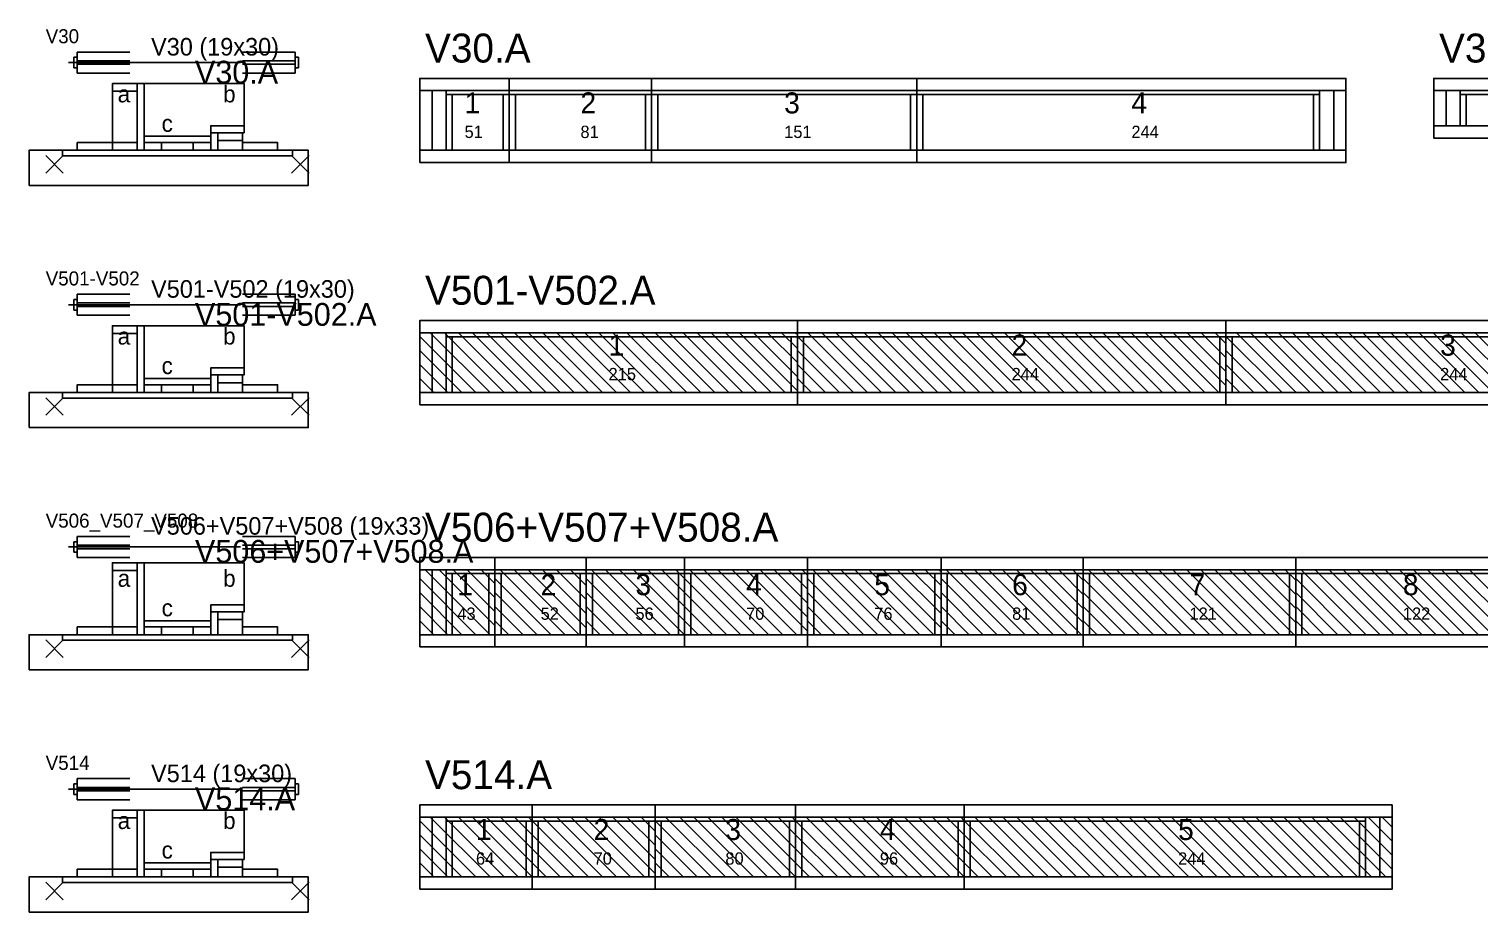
# Model space of a CAD drawing. Header units: metres. Extents: x -10 to 74425, y -2037 to 26.
# Drawn here: x 2002 to 2828, y -490 to 13 of the extents above; entities that cross this region are included whole.
import ezdxf

# ---------------------------------------------------------------- set-up
doc = ezdxf.new("R2010")
doc.units = ezdxf.units.M
doc.layers.add('LABELS', color=3, linetype='Continuous')
doc.layers.add('VIGAS', color=7, linetype='Continuous')

msp = doc.modelspace()

# ---------------------------------------------------------------- linework, layer by layer
at = {"layer": 'VIGAS'}
for p, q in [((2029.6, 0), (2059.6, 0)), ((2029.6, 0), (2029.6, -12)), ((2123.6, 0), (2153.6, 0)), ((2153.6, 0), (2153.6, -12)), ((2024.6, -6), (2122.6, -6)), ((2027.6, -3), (2027.6, -9)), ((2029.6, -3), (2027.6, -3)), ((2029.6, -5), (2059.6, -5)), ((2029.6, -7), (2059.6, -7)), ((2123.6, -5), (2153.6, -5)), ((2123.6, -7), (2153.6, -7)), ((2153.6, -3), (2155.6, -3)), ((2155.6, -3), (2155.6, -9)), ((2029.6, -9), (2027.6, -9)), ((2029.6, -12), (2059.6, -12)), ((2123.6, -12), (2153.6, -12)), ((2153.6, -9), (2155.6, -9)), ((2224.6, -22), (2275.6, -22)), ((2224.6, -56), (2224.6, -22)), ((2231.6, -56), (2231.6, -22)), ((2239.6, -56), (2239.6, -22)), ((2239.6, -24.2), (2275.6, -24.2)), ((2243.1, -56), (2243.1, -24.2)), ((2272.1, -56), (2272.1, -24.2)), ((2275.6, -56), (2275.6, -22)), ((2275.6, -56), (2275.6, -22)), ((2275.6, -22), (2356.6, -22)), ((2275.6, -56), (2275.6, -22)), ((2275.6, -56), (2275.6, -22)), ((2275.6, -56), (2275.6, -22)), ((2275.6, -24.2), (2356.6, -24.2)), ((2279.1, -56), (2279.1, -24.2)), ((2353.1, -56), (2353.1, -24.2)), ((2356.6, -56), (2356.6, -22)), ((2356.6, -56), (2356.6, -22)), ((2356.6, -22), (2507.6, -22)), ((2356.6, -56), (2356.6, -22)), ((2356.6, -56), (2356.6, -22)), ((2356.6, -56), (2356.6, -22)), ((2356.6, -24.2), (2507.6, -24.2)), ((2360.1, -56), (2360.1, -24.2)), ((2504.1, -56), (2504.1, -24.2)), ((2507.6, -56), (2507.6, -22)), ((2507.6, -56), (2507.6, -22)), ((2507.6, -22), (2752, -22)), ((2507.6, -56), (2507.6, -22)), ((2507.6, -56), (2507.6, -22)), ((2507.6, -56), (2507.6, -22)), ((2507.6, -24.2), (2737, -24.2)), ((2511.1, -56), (2511.1, -24.2)), ((2733.5, -56), (2733.5, -24.2)), ((2737, -56), (2737, -22)), ((2745, -56), (2745, -22)), ((2752, -56), (2752, -22)), ((2802, -22), (2853, -22)), ((2802, -42), (2802, -22)), ((2809, -42), (2809, -22)), ((2817, -42), (2817, -22)), ((2817, -24.2), (2853, -24.2)), ((2820.5, -42), (2820.5, -24.2)), ((2802, -42), (2853, -42)), ((2817, -42), (2820.5, -42)), ((2224.6, -56), (2275.6, -56)), ((2239.6, -56), (2243.1, -56)), ((2272.1, -56), (2275.6, -56)), ((2275.6, -56), (2356.6, -56)), ((2275.6, -56), (2279.1, -56)), ((2353.1, -56), (2356.6, -56)), ((2356.6, -56), (2507.6, -56)), ((2356.6, -56), (2360.1, -56)), ((2504.1, -56), (2507.6, -56)), ((2507.6, -56), (2752, -56)), ((2507.6, -56), (2511.1, -56)), ((2733.5, -56), (2737, -56)), ((2011.6, -69), (2021.6, -59)), ((2011.6, -59), (2021.6, -69)), ((2151.6, -69), (2161.6, -59)), ((2151.6, -59), (2161.6, -69)), ((2029.6, -138), (2059.6, -138)), ((2029.6, -138), (2029.6, -150)), ((2123.6, -138), (2153.6, -138)), ((2153.6, -138), (2153.6, -150)), ((2024.6, -144), (2122.6, -144)), ((2027.6, -141), (2027.6, -147)), ((2029.6, -141), (2027.6, -141)), ((2029.6, -147), (2027.6, -147)), ((2029.6, -143), (2059.6, -143)), ((2029.6, -145), (2059.6, -145)), ((2123.6, -143), (2153.6, -143)), ((2123.6, -145), (2153.6, -145)), ((2153.6, -141), (2155.6, -141)), ((2153.6, -147), (2155.6, -147)), ((2155.6, -141), (2155.6, -147)), ((2029.6, -150), (2059.6, -150)), ((2123.6, -150), (2153.6, -150)), ((2224.6, -160), (2439.6, -160)), ((2224.6, -194), (2224.6, -160)), ((2256.6, -194), (2224.6, -162)), ((2264.6, -194), (2230.6, -160)), ((2231.6, -194), (2231.6, -160)), ((2272.6, -194), (2238.6, -160)), ((2239.6, -194), (2239.6, -160)), ((2239.6, -162.2), (2439.6, -162.2)), ((2243.1, -194), (2243.1, -162.2)), ((2280.6, -194), (2246.6, -160)), ((2288.6, -194), (2254.6, -160)), ((2296.6, -194), (2262.6, -160)), ((2304.6, -194), (2270.6, -160)), ((2312.6, -194), (2278.6, -160)), ((2320.6, -194), (2286.6, -160)), ((2328.6, -194), (2294.6, -160)), ((2336.6, -194), (2302.6, -160)), ((2344.6, -194), (2310.6, -160)), ((2352.6, -194), (2318.6, -160)), ((2360.6, -194), (2326.6, -160)), ((2368.6, -194), (2334.6, -160)), ((2376.6, -194), (2342.6, -160)), ((2384.6, -194), (2350.6, -160)), ((2392.6, -194), (2358.6, -160)), ((2400.6, -194), (2366.6, -160)), ((2408.6, -194), (2374.6, -160)), ((2416.6, -194), (2382.6, -160)), ((2424.6, -194), (2390.6, -160)), ((2432.6, -194), (2398.6, -160)), ((2439.6, -193), (2406.6, -160)), ((2439.6, -185), (2414.6, -160)), ((2439.6, -177), (2422.6, -160)), ((2439.6, -169), (2430.6, -160)), ((2436.1, -194), (2436.1, -162.2)), ((2439.6, -161), (2438.6, -160)), ((2439.6, -194), (2439.6, -160)), ((2439.6, -194), (2439.6, -160)), ((2439.6, -160), (2683.6, -160)), ((2439.6, -194), (2439.6, -160)), ((2439.6, -194), (2439.6, -160)), ((2439.6, -194), (2439.6, -160)), ((2471.6, -194), (2439.6, -162)), ((2439.6, -162.2), (2683.6, -162.2)), ((2443.1, -194), (2443.1, -162.2)), ((2479.6, -194), (2445.6, -160)), ((2487.6, -194), (2453.6, -160)), ((2495.6, -194), (2461.6, -160)), ((2503.6, -194), (2469.6, -160)), ((2511.6, -194), (2477.6, -160)), ((2519.6, -194), (2485.6, -160)), ((2527.6, -194), (2493.6, -160)), ((2535.6, -194), (2501.6, -160)), ((2543.6, -194), (2509.6, -160)), ((2551.6, -194), (2517.6, -160)), ((2559.6, -194), (2525.6, -160)), ((2567.6, -194), (2533.6, -160)), ((2575.6, -194), (2541.6, -160)), ((2583.6, -194), (2549.6, -160)), ((2591.6, -194), (2557.6, -160)), ((2599.6, -194), (2565.6, -160)), ((2607.6, -194), (2573.6, -160)), ((2615.6, -194), (2581.6, -160)), ((2623.6, -194), (2589.6, -160)), ((2631.6, -194), (2597.6, -160)), ((2639.6, -194), (2605.6, -160)), ((2647.6, -194), (2613.6, -160)), ((2655.6, -194), (2621.6, -160)), ((2663.6, -194), (2629.6, -160)), ((2671.6, -194), (2637.6, -160)), ((2679.6, -194), (2645.6, -160)), ((2683.6, -190), (2653.6, -160)), ((2683.6, -182), (2661.6, -160)), ((2683.6, -174), (2669.6, -160)), ((2683.6, -166), (2677.6, -160)), ((2680.1, -194), (2680.1, -162.2)), ((2683.6, -194), (2683.6, -160)), ((2683.6, -194), (2683.6, -160)), ((2683.6, -160), (2927.6, -160)), ((2683.6, -194), (2683.6, -160)), ((2683.6, -194), (2683.6, -160)), ((2683.6, -194), (2683.6, -160)), ((2715.6, -194), (2683.6, -162)), ((2683.6, -162.2), (2927.6, -162.2)), ((2687.1, -194), (2687.1, -162.2)), ((2723.6, -194), (2689.6, -160)), ((2731.6, -194), (2697.6, -160)), ((2739.6, -194), (2705.6, -160)), ((2747.6, -194), (2713.6, -160)), ((2755.6, -194), (2721.6, -160)), ((2763.6, -194), (2729.6, -160)), ((2771.6, -194), (2737.6, -160)), ((2779.6, -194), (2745.6, -160)), ((2787.6, -194), (2753.6, -160)), ((2795.6, -194), (2761.6, -160)), ((2803.6, -194), (2769.6, -160)), ((2811.6, -194), (2777.6, -160)), ((2819.6, -194), (2785.6, -160)), ((2827.6, -194), (2793.6, -160)), ((2835.6, -194), (2801.6, -160)), ((2843.6, -194), (2809.6, -160)), ((2851.6, -194), (2817.6, -160)), ((2859.6, -194), (2825.6, -160)), ((2248.6, -194), (2224.6, -170)), ((2463.6, -194), (2439.6, -170)), ((2707.6, -194), (2683.6, -170)), ((2240.6, -194), (2224.6, -178)), ((2455.6, -194), (2439.6, -178)), ((2699.6, -194), (2683.6, -178)), ((2232.6, -194), (2224.6, -186)), ((2447.6, -194), (2439.6, -186)), ((2691.6, -194), (2683.6, -186)), ((2011.6, -207), (2021.6, -197)), ((2011.6, -197), (2021.6, -207)), ((2151.6, -207), (2161.6, -197)), ((2151.6, -197), (2161.6, -207)), ((2224.6, -194), (2439.6, -194)), ((2224.6, -194), (2224.6, -194)), ((2239.6, -194), (2243.1, -194)), ((2436.1, -194), (2439.6, -194)), ((2439.6, -194), (2683.6, -194)), ((2439.6, -194), (2443.1, -194)), ((2439.6, -194), (2439.6, -194)), ((2680.1, -194), (2683.6, -194)), ((2683.6, -194), (2927.6, -194)), ((2683.6, -194), (2687.1, -194)), ((2683.6, -194), (2683.6, -194)), ((2027.6, -279), (2027.6, -285)), ((2029.6, -279), (2027.6, -279)), ((2029.6, -276), (2059.6, -276)), ((2029.6, -276), (2029.6, -288)), ((2123.6, -276), (2153.6, -276)), ((2153.6, -276), (2153.6, -288)), ((2153.6, -279), (2155.6, -279)), ((2155.6, -279), (2155.6, -285)), ((2024.6, -282), (2122.6, -282)), ((2029.6, -285), (2027.6, -285)), ((2029.6, -281), (2059.6, -281)), ((2029.6, -283), (2059.6, -283)), ((2029.6, -288), (2059.6, -288)), ((2123.6, -281), (2153.6, -281)), ((2123.6, -283), (2153.6, -283)), ((2123.6, -288), (2153.6, -288)), ((2153.6, -285), (2155.6, -285)), ((2224.6, -295), (2267.4, -295)), ((2224.6, -332), (2224.6, -295)), ((2264.6, -332), (2227.6, -295)), ((2231.6, -332), (2231.6, -295)), ((2267.4, -326.8), (2235.6, -295)), ((2239.6, -332), (2239.6, -295)), ((2239.6, -297.2), (2267.4, -297.2)), ((2243.1, -332), (2243.1, -297.2)), ((2267.4, -318.8), (2243.6, -295)), ((2267.4, -310.8), (2251.6, -295)), ((2267.4, -302.8), (2259.6, -295)), ((2263.9, -332), (2263.9, -297.2)), ((2267.4, -332), (2267.4, -295)), ((2267.4, -332), (2267.4, -295)), ((2267.4, -295), (2319.4, -295)), ((2267.4, -332), (2267.4, -295)), ((2267.4, -332), (2267.4, -295)), ((2267.4, -332), (2267.4, -295)), ((2267.4, -297.2), (2319.4, -297.2)), ((2307.4, -332), (2270.4, -295)), ((2270.9, -332), (2270.9, -297.2)), ((2315.4, -332), (2278.4, -295)), ((2319.4, -328), (2286.4, -295)), ((2319.4, -320), (2294.4, -295)), ((2319.4, -312), (2302.4, -295)), ((2319.4, -304), (2310.4, -295)), ((2315.9, -332), (2315.9, -297.2)), ((2319.4, -296), (2318.4, -295)), ((2319.4, -332), (2319.4, -295)), ((2319.4, -332), (2319.4, -295)), ((2319.4, -295), (2375.4, -295)), ((2319.4, -332), (2319.4, -295)), ((2319.4, -332), (2319.4, -295)), ((2319.4, -332), (2319.4, -295)), ((2319.4, -297.2), (2375.4, -297.2)), ((2359.4, -332), (2322.4, -295)), ((2322.9, -332), (2322.9, -297.2)), ((2367.4, -332), (2330.4, -295)), ((2375.4, -332), (2338.4, -295)), ((2375.4, -324), (2346.4, -295)), ((2375.4, -316), (2354.4, -295)), ((2375.4, -308), (2362.4, -295)), ((2375.4, -300), (2370.4, -295)), ((2371.9, -332), (2371.9, -297.2)), ((2375.4, -332), (2375.4, -295)), ((2375.4, -332), (2375.4, -295)), ((2375.4, -295), (2445.4, -295)), ((2375.4, -332), (2375.4, -295)), ((2375.4, -332), (2375.4, -295)), ((2375.4, -332), (2375.4, -295)), ((2375.4, -297.2), (2445.4, -297.2)), ((2415.4, -332), (2378.4, -295)), ((2378.9, -332), (2378.9, -297.2)), ((2423.4, -332), (2386.4, -295)), ((2431.4, -332), (2394.4, -295)), ((2439.4, -332), (2402.4, -295)), ((2445.4, -330), (2410.4, -295)), ((2445.4, -322), (2418.4, -295)), ((2445.4, -314), (2426.4, -295)), ((2445.4, -306), (2434.4, -295)), ((2441.9, -332), (2441.9, -297.2)), ((2445.4, -298), (2442.4, -295)), ((2445.4, -332), (2445.4, -295)), ((2445.4, -332), (2445.4, -295)), ((2445.4, -295), (2521.4, -295)), ((2445.4, -332), (2445.4, -295)), ((2445.4, -332), (2445.4, -295)), ((2445.4, -332), (2445.4, -295)), ((2445.4, -297.2), (2521.4, -297.2)), ((2485.4, -332), (2448.4, -295)), ((2448.9, -332), (2448.9, -297.2)), ((2493.4, -332), (2456.4, -295)), ((2501.4, -332), (2464.4, -295)), ((2509.4, -332), (2472.4, -295)), ((2517.4, -332), (2480.4, -295)), ((2521.4, -328), (2488.4, -295)), ((2521.4, -320), (2496.4, -295)), ((2521.4, -312), (2504.4, -295)), ((2521.4, -304), (2512.4, -295)), ((2517.9, -332), (2517.9, -297.2)), ((2521.4, -296), (2520.4, -295)), ((2521.4, -332), (2521.4, -295)), ((2521.4, -332), (2521.4, -295)), ((2521.4, -295), (2602.4, -295)), ((2521.4, -332), (2521.4, -295)), ((2521.4, -332), (2521.4, -295)), ((2521.4, -332), (2521.4, -295)), ((2521.4, -297.2), (2602.4, -297.2)), ((2561.4, -332), (2524.4, -295)), ((2524.9, -332), (2524.9, -297.2)), ((2569.4, -332), (2532.4, -295)), ((2577.4, -332), (2540.4, -295)), ((2585.4, -332), (2548.4, -295)), ((2593.4, -332), (2556.4, -295)), ((2601.4, -332), (2564.4, -295)), ((2602.4, -325), (2572.4, -295)), ((2602.4, -317), (2580.4, -295)), ((2602.4, -309), (2588.4, -295)), ((2602.4, -301), (2596.4, -295)), ((2598.9, -332), (2598.9, -297.2)), ((2602.4, -332), (2602.4, -295)), ((2602.4, -332), (2602.4, -295)), ((2602.4, -295), (2723.4, -295)), ((2602.4, -332), (2602.4, -295)), ((2602.4, -332), (2602.4, -295)), ((2602.4, -332), (2602.4, -295)), ((2602.4, -297.2), (2723.4, -297.2)), ((2642.4, -332), (2605.4, -295)), ((2605.9, -332), (2605.9, -297.2)), ((2650.4, -332), (2613.4, -295)), ((2658.4, -332), (2621.4, -295)), ((2666.4, -332), (2629.4, -295)), ((2674.4, -332), (2637.4, -295)), ((2682.4, -332), (2645.4, -295)), ((2690.4, -332), (2653.4, -295)), ((2698.4, -332), (2661.4, -295)), ((2706.4, -332), (2669.4, -295)), ((2714.4, -332), (2677.4, -295)), ((2722.4, -332), (2685.4, -295)), ((2723.4, -325), (2693.4, -295)), ((2723.4, -317), (2701.4, -295)), ((2723.4, -309), (2709.4, -295)), ((2723.4, -301), (2717.4, -295)), ((2719.9, -332), (2719.9, -297.2)), ((2723.4, -332), (2723.4, -295)), ((2723.4, -332), (2723.4, -295)), ((2723.4, -295), (2845.4, -295)), ((2723.4, -332), (2723.4, -295)), ((2723.4, -332), (2723.4, -295)), ((2723.4, -332), (2723.4, -295)), ((2723.4, -297.2), (2845.4, -297.2)), ((2763.4, -332), (2726.4, -295)), ((2726.9, -332), (2726.9, -297.2)), ((2771.4, -332), (2734.4, -295)), ((2779.4, -332), (2742.4, -295)), ((2787.4, -332), (2750.4, -295)), ((2795.4, -332), (2758.4, -295)), ((2803.4, -332), (2766.4, -295)), ((2811.4, -332), (2774.4, -295)), ((2819.4, -332), (2782.4, -295)), ((2827.4, -332), (2790.4, -295)), ((2835.4, -332), (2798.4, -295)), ((2843.4, -332), (2806.4, -295)), ((2845.4, -326), (2814.4, -295)), ((2845.4, -318), (2822.4, -295)), ((2256.6, -332), (2224.6, -300)), ((2299.4, -332), (2267.4, -300)), ((2351.4, -332), (2319.4, -300)), ((2407.4, -332), (2375.4, -300)), ((2477.4, -332), (2445.4, -300)), ((2553.4, -332), (2521.4, -300)), ((2634.4, -332), (2602.4, -300)), ((2755.4, -332), (2723.4, -300)), ((2248.6, -332), (2224.6, -308)), ((2291.4, -332), (2267.4, -308)), ((2343.4, -332), (2319.4, -308)), ((2399.4, -332), (2375.4, -308)), ((2469.4, -332), (2445.4, -308)), ((2545.4, -332), (2521.4, -308)), ((2626.4, -332), (2602.4, -308)), ((2747.4, -332), (2723.4, -308)), ((2240.6, -332), (2224.6, -316)), ((2283.4, -332), (2267.4, -316)), ((2335.4, -332), (2319.4, -316)), ((2391.4, -332), (2375.4, -316)), ((2461.4, -332), (2445.4, -316)), ((2537.4, -332), (2521.4, -316)), ((2618.4, -332), (2602.4, -316)), ((2739.4, -332), (2723.4, -316)), ((2232.6, -332), (2224.6, -324)), ((2275.4, -332), (2267.4, -324)), ((2327.4, -332), (2319.4, -324)), ((2383.4, -332), (2375.4, -324)), ((2453.4, -332), (2445.4, -324)), ((2529.4, -332), (2521.4, -324)), ((2610.4, -332), (2602.4, -324)), ((2731.4, -332), (2723.4, -324)), ((2011.6, -345), (2021.6, -335)), ((2011.6, -335), (2021.6, -345)), ((2151.6, -345), (2161.6, -335)), ((2151.6, -335), (2161.6, -345)), ((2224.6, -332), (2267.4, -332)), ((2224.6, -332), (2224.6, -332)), ((2239.6, -332), (2243.1, -332)), ((2263.9, -332), (2267.4, -332)), ((2267.4, -332), (2319.4, -332)), ((2267.4, -332), (2270.9, -332)), ((2267.4, -332), (2267.4, -332)), ((2315.9, -332), (2319.4, -332)), ((2319.4, -332), (2375.4, -332)), ((2319.4, -332), (2322.9, -332)), ((2319.4, -332), (2319.4, -332)), ((2371.9, -332), (2375.4, -332)), ((2375.4, -332), (2445.4, -332)), ((2375.4, -332), (2378.9, -332)), ((2375.4, -332), (2375.4, -332)), ((2441.9, -332), (2445.4, -332)), ((2445.4, -332), (2521.4, -332)), ((2445.4, -332), (2448.9, -332)), ((2445.4, -332), (2445.4, -332)), ((2517.9, -332), (2521.4, -332)), ((2521.4, -332), (2602.4, -332)), ((2521.4, -332), (2524.9, -332)), ((2521.4, -332), (2521.4, -332)), ((2598.9, -332), (2602.4, -332)), ((2602.4, -332), (2723.4, -332)), ((2602.4, -332), (2605.9, -332)), ((2602.4, -332), (2602.4, -332)), ((2719.9, -332), (2723.4, -332)), ((2723.4, -332), (2845.4, -332)), ((2723.4, -332), (2726.9, -332)), ((2723.4, -332), (2723.4, -332)), ((2024.6, -420), (2122.6, -420)), ((2027.6, -417), (2027.6, -423)), ((2029.6, -417), (2027.6, -417)), ((2029.6, -414), (2059.6, -414)), ((2029.6, -414), (2029.6, -426)), ((2029.6, -419), (2059.6, -419)), ((2029.6, -421), (2059.6, -421)), ((2123.6, -414), (2153.6, -414)), ((2123.6, -419), (2153.6, -419)), ((2123.6, -421), (2153.6, -421)), ((2153.6, -414), (2153.6, -426)), ((2153.6, -417), (2155.6, -417)), ((2155.6, -417), (2155.6, -423)), ((2029.6, -423), (2027.6, -423)), ((2029.6, -426), (2059.6, -426)), ((2123.6, -426), (2153.6, -426)), ((2153.6, -423), (2155.6, -423)), ((2224.6, -436), (2288.6, -436)), ((2224.6, -470), (2224.6, -436)), ((2264.6, -470), (2230.6, -436)), ((2231.6, -470), (2231.6, -436)), ((2272.6, -470), (2238.6, -436)), ((2239.6, -470), (2239.6, -436)), ((2280.6, -470), (2246.6, -436)), ((2288.6, -470), (2254.6, -436)), ((2288.6, -462), (2262.6, -436)), ((2288.6, -454), (2270.6, -436)), ((2288.6, -446), (2278.6, -436)), ((2288.6, -438), (2286.6, -436)), ((2288.6, -470), (2288.6, -436)), ((2288.6, -470), (2288.6, -436)), ((2288.6, -436), (2358.6, -436)), ((2288.6, -470), (2288.6, -436)), ((2288.6, -470), (2288.6, -436)), ((2288.6, -470), (2288.6, -436)), ((2328.6, -470), (2294.6, -436)), ((2336.6, -470), (2302.6, -436)), ((2344.6, -470), (2310.6, -436)), ((2352.6, -470), (2318.6, -436)), ((2358.6, -468), (2326.6, -436)), ((2358.6, -460), (2334.6, -436)), ((2358.6, -452), (2342.6, -436)), ((2358.6, -444), (2350.6, -436)), ((2358.6, -470), (2358.6, -436)), ((2358.6, -470), (2358.6, -436)), ((2358.6, -436), (2438.6, -436)), ((2358.6, -470), (2358.6, -436)), ((2358.6, -470), (2358.6, -436)), ((2358.6, -470), (2358.6, -436)), ((2358.6, -436), (2358.6, -436)), ((2398.6, -470), (2364.6, -436)), ((2406.6, -470), (2372.6, -436)), ((2414.6, -470), (2380.6, -436)), ((2422.6, -470), (2388.6, -436)), ((2430.6, -470), (2396.6, -436)), ((2438.6, -470), (2404.6, -436)), ((2438.6, -462), (2412.6, -436)), ((2438.6, -454), (2420.6, -436)), ((2438.6, -446), (2428.6, -436)), ((2438.6, -438), (2436.6, -436)), ((2438.6, -470), (2438.6, -436)), ((2438.6, -470), (2438.6, -436)), ((2438.6, -436), (2534.6, -436)), ((2438.6, -470), (2438.6, -436)), ((2438.6, -470), (2438.6, -436)), ((2438.6, -470), (2438.6, -436)), ((2478.6, -470), (2444.6, -436)), ((2486.6, -470), (2452.6, -436)), ((2494.6, -470), (2460.6, -436)), ((2502.6, -470), (2468.6, -436)), ((2510.6, -470), (2476.6, -436)), ((2518.6, -470), (2484.6, -436)), ((2526.6, -470), (2492.6, -436)), ((2534.6, -470), (2500.6, -436)), ((2534.6, -462), (2508.6, -436)), ((2534.6, -454), (2516.6, -436)), ((2534.6, -446), (2524.6, -436)), ((2534.6, -438), (2532.6, -436)), ((2534.6, -470), (2534.6, -436)), ((2534.6, -470), (2534.6, -436)), ((2534.6, -436), (2778.2, -436)), ((2534.6, -470), (2534.6, -436)), ((2534.6, -470), (2534.6, -436)), ((2534.6, -470), (2534.6, -436)), ((2574.6, -470), (2540.6, -436)), ((2582.6, -470), (2548.6, -436)), ((2590.6, -470), (2556.6, -436)), ((2598.6, -470), (2564.6, -436)), ((2606.6, -470), (2572.6, -436)), ((2614.6, -470), (2580.6, -436)), ((2622.6, -470), (2588.6, -436)), ((2630.6, -470), (2596.6, -436)), ((2638.6, -470), (2604.6, -436)), ((2646.6, -470), (2612.6, -436)), ((2654.6, -470), (2620.6, -436)), ((2662.6, -470), (2628.6, -436)), ((2670.6, -470), (2636.6, -436)), ((2678.6, -470), (2644.6, -436)), ((2686.6, -470), (2652.6, -436)), ((2694.6, -470), (2660.6, -436)), ((2702.6, -470), (2668.6, -436)), ((2710.6, -470), (2676.6, -436)), ((2718.6, -470), (2684.6, -436)), ((2726.6, -470), (2692.6, -436)), ((2734.6, -470), (2700.6, -436)), ((2742.6, -470), (2708.6, -436)), ((2750.6, -470), (2716.6, -436)), ((2758.6, -470), (2724.6, -436)), ((2766.6, -470), (2732.6, -436)), ((2774.6, -470), (2740.6, -436)), ((2778.2, -465.6), (2748.6, -436)), ((2778.2, -457.6), (2756.6, -436)), ((2763.2, -470), (2763.2, -436)), ((2778.2, -449.6), (2764.6, -436)), ((2771.2, -470), (2771.2, -436)), ((2778.2, -441.6), (2772.6, -436)), ((2778.2, -470), (2778.2, -436)), ((2256.6, -470), (2224.6, -438)), ((2239.6, -438.2), (2288.6, -438.2)), ((2243.1, -470), (2243.1, -438.2)), ((2285.1, -470), (2285.1, -438.2)), ((2320.6, -470), (2288.6, -438)), ((2288.6, -438.2), (2358.6, -438.2)), ((2292.1, -470), (2292.1, -438.2)), ((2355.1, -470), (2355.1, -438.2)), ((2390.6, -470), (2358.6, -438)), ((2358.6, -438.2), (2438.6, -438.2)), ((2362.1, -470), (2362.1, -438.2)), ((2435.1, -470), (2435.1, -438.2)), ((2470.6, -470), (2438.6, -438)), ((2438.6, -438.2), (2534.6, -438.2)), ((2442.1, -470), (2442.1, -438.2)), ((2531.1, -470), (2531.1, -438.2)), ((2566.6, -470), (2534.6, -438)), ((2534.6, -438.2), (2763.2, -438.2)), ((2538.1, -470), (2538.1, -438.2)), ((2759.7, -470), (2759.7, -438.2)), ((2248.6, -470), (2224.6, -446)), ((2240.6, -470), (2224.6, -454)), ((2312.6, -470), (2288.6, -446)), ((2304.6, -470), (2288.6, -454)), ((2382.6, -470), (2358.6, -446)), ((2374.6, -470), (2358.6, -454)), ((2462.6, -470), (2438.6, -446)), ((2454.6, -470), (2438.6, -454)), ((2558.6, -470), (2534.6, -446)), ((2550.6, -470), (2534.6, -454)), ((2232.6, -470), (2224.6, -462)), ((2296.6, -470), (2288.6, -462)), ((2366.6, -470), (2358.6, -462)), ((2446.6, -470), (2438.6, -462)), ((2542.6, -470), (2534.6, -462)), ((2224.6, -470), (2288.6, -470)), ((2224.6, -470), (2224.6, -470)), ((2239.6, -470), (2243.1, -470)), ((2285.1, -470), (2288.6, -470)), ((2288.6, -470), (2358.6, -470)), ((2288.6, -470), (2292.1, -470)), ((2288.6, -470), (2288.6, -470)), ((2355.1, -470), (2358.6, -470)), ((2358.6, -470), (2438.6, -470)), ((2358.6, -470), (2362.1, -470)), ((2358.6, -470), (2358.6, -470)), ((2435.1, -470), (2438.6, -470)), ((2438.6, -470), (2534.6, -470)), ((2438.6, -470), (2442.1, -470)), ((2438.6, -470), (2438.6, -470)), ((2531.1, -470), (2534.6, -470)), ((2534.6, -470), (2778.2, -470)), ((2534.6, -470), (2538.1, -470)), ((2534.6, -470), (2534.6, -470)), ((2759.7, -470), (2763.2, -470)), ((2011.6, -483), (2021.6, -473)), ((2011.6, -473), (2021.6, -483)), ((2151.6, -483), (2161.6, -473)), ((2151.6, -473), (2161.6, -483))]:
    msp.add_line(p, q, dxfattribs=at)
for points in [[(2224.6, -22), (2275.6, -22), (2275.6, -15), (2224.6, -15)], [(2275.6, -22), (2356.6, -22), (2356.6, -15), (2275.6, -15)], [(2356.6, -22), (2507.6, -22), (2507.6, -15), (2356.6, -15)], [(2507.6, -22), (2752, -22), (2752, -15), (2507.6, -15)], [(2802, -22), (2853, -22), (2853, -15), (2802, -15)], [(2049.6, -56), (2063.6, -56), (2063.6, -18), (2049.6, -18)], [(2049.6, -22.4), (2063.6, -22.4), (2063.6, -18), (2049.6, -18)], [(2063.6, -56), (2067.6, -56), (2067.6, -18), (2063.6, -18)], [(2067.6, -48), (2067.6, -18), (2124.6, -18), (2124.6, -42), (2105.6, -42), (2105.6, -48)], [(2067.6, -51.6), (2105.6, -51.6), (2105.6, -48), (2067.6, -48)], [(2105.6, -46), (2124.6, -46), (2124.6, -42), (2105.6, -42)], [(2105.6, -56), (2109.6, -56), (2109.6, -46), (2105.6, -46)], [(2109.6, -56), (2123.6, -56), (2123.6, -46), (2109.6, -46)], [(2109.6, -50.4), (2123.6, -50.4), (2123.6, -46), (2109.6, -46)], [(2802, -49), (2853, -49), (2853, -42), (2802, -42)], [(2002.1, -76), (2161.1, -76), (2161.1, -56), (2002.1, -56)], [(2021.1, -59.2), (2152.1, -59.2), (2152.1, -56), (2021.1, -56)], [(2029.6, -56), (2049.6, -56), (2049.6, -51.6), (2029.6, -51.6)], [(2049.6, -56), (2063.6, -56), (2063.6, -51.6), (2049.6, -51.6)], [(2067.6, -56), (2077.6, -56), (2077.6, -51.6), (2067.6, -51.6)], [(2095.6, -56), (2105.6, -56), (2105.6, -51.6), (2095.6, -51.6)], [(2123.6, -56), (2143.6, -56), (2143.6, -51.6), (2123.6, -51.6)], [(2224.6, -63), (2275.6, -63), (2275.6, -56), (2224.6, -56)], [(2275.6, -63), (2356.6, -63), (2356.6, -56), (2275.6, -56)], [(2356.6, -63), (2507.6, -63), (2507.6, -56), (2356.6, -56)], [(2507.6, -63), (2752, -63), (2752, -56), (2507.6, -56)], [(2049.6, -194), (2063.6, -194), (2063.6, -156), (2049.6, -156)], [(2049.6, -160.4), (2063.6, -160.4), (2063.6, -156), (2049.6, -156)], [(2063.6, -194), (2067.6, -194), (2067.6, -156), (2063.6, -156)], [(2067.6, -186), (2067.6, -156), (2124.6, -156), (2124.6, -180), (2105.6, -180), (2105.6, -186)], [(2224.6, -160), (2439.6, -160), (2439.6, -153), (2224.6, -153)], [(2439.6, -160), (2683.6, -160), (2683.6, -153), (2439.6, -153)], [(2683.6, -160), (2927.6, -160), (2927.6, -153), (2683.6, -153)], [(2105.6, -184), (2124.6, -184), (2124.6, -180), (2105.6, -180)], [(2029.6, -194), (2049.6, -194), (2049.6, -189.6), (2029.6, -189.6)], [(2049.6, -194), (2063.6, -194), (2063.6, -189.6), (2049.6, -189.6)], [(2067.6, -189.6), (2105.6, -189.6), (2105.6, -186), (2067.6, -186)], [(2067.6, -194), (2077.6, -194), (2077.6, -189.6), (2067.6, -189.6)], [(2095.6, -194), (2105.6, -194), (2105.6, -189.6), (2095.6, -189.6)], [(2105.6, -194), (2109.6, -194), (2109.6, -184), (2105.6, -184)], [(2109.6, -194), (2123.6, -194), (2123.6, -184), (2109.6, -184)], [(2109.6, -188.4), (2123.6, -188.4), (2123.6, -184), (2109.6, -184)], [(2123.6, -194), (2143.6, -194), (2143.6, -189.6), (2123.6, -189.6)], [(2002.1, -214), (2161.1, -214), (2161.1, -194), (2002.1, -194)], [(2021.1, -197.2), (2152.1, -197.2), (2152.1, -194), (2021.1, -194)], [(2224.6, -201), (2439.6, -201), (2439.6, -194), (2224.6, -194)], [(2439.6, -201), (2683.6, -201), (2683.6, -194), (2439.6, -194)], [(2683.6, -201), (2927.6, -201), (2927.6, -194), (2683.6, -194)], [(2224.6, -295), (2267.4, -295), (2267.4, -288), (2224.6, -288)], [(2267.4, -295), (2319.4, -295), (2319.4, -288), (2267.4, -288)], [(2319.4, -295), (2375.4, -295), (2375.4, -288), (2319.4, -288)], [(2375.4, -295), (2445.4, -295), (2445.4, -288), (2375.4, -288)], [(2445.4, -295), (2521.4, -295), (2521.4, -288), (2445.4, -288)], [(2521.4, -295), (2602.4, -295), (2602.4, -288), (2521.4, -288)], [(2602.4, -295), (2723.4, -295), (2723.4, -288), (2602.4, -288)], [(2723.4, -295), (2845.4, -295), (2845.4, -288), (2723.4, -288)], [(2049.6, -332), (2063.6, -332), (2063.6, -291), (2049.6, -291)], [(2049.6, -295.4), (2063.6, -295.4), (2063.6, -291), (2049.6, -291)], [(2063.6, -332), (2067.6, -332), (2067.6, -291), (2063.6, -291)], [(2067.6, -324), (2067.6, -291), (2124.6, -291), (2124.6, -315), (2105.6, -315), (2105.6, -324)], [(2105.6, -319), (2124.6, -319), (2124.6, -315), (2105.6, -315)], [(2105.6, -332), (2109.6, -332), (2109.6, -319), (2105.6, -319)], [(2109.6, -332), (2123.6, -332), (2123.6, -319), (2109.6, -319)], [(2109.6, -323.4), (2123.6, -323.4), (2123.6, -319), (2109.6, -319)], [(2029.6, -332), (2049.6, -332), (2049.6, -327.6), (2029.6, -327.6)], [(2049.6, -332), (2063.6, -332), (2063.6, -327.6), (2049.6, -327.6)], [(2067.6, -327.6), (2105.6, -327.6), (2105.6, -324), (2067.6, -324)], [(2067.6, -332), (2077.6, -332), (2077.6, -327.6), (2067.6, -327.6)], [(2095.6, -332), (2105.6, -332), (2105.6, -327.6), (2095.6, -327.6)], [(2123.6, -332), (2143.6, -332), (2143.6, -327.6), (2123.6, -327.6)], [(2002.1, -352), (2161.1, -352), (2161.1, -332), (2002.1, -332)], [(2021.1, -335.2), (2152.1, -335.2), (2152.1, -332), (2021.1, -332)], [(2224.6, -339), (2267.4, -339), (2267.4, -332), (2224.6, -332)], [(2267.4, -339), (2319.4, -339), (2319.4, -332), (2267.4, -332)], [(2319.4, -339), (2375.4, -339), (2375.4, -332), (2319.4, -332)], [(2375.4, -339), (2445.4, -339), (2445.4, -332), (2375.4, -332)], [(2445.4, -339), (2521.4, -339), (2521.4, -332), (2445.4, -332)], [(2521.4, -339), (2602.4, -339), (2602.4, -332), (2521.4, -332)], [(2602.4, -339), (2723.4, -339), (2723.4, -332), (2602.4, -332)], [(2723.4, -339), (2845.4, -339), (2845.4, -332), (2723.4, -332)], [(2224.6, -436), (2288.6, -436), (2288.6, -429), (2224.6, -429)], [(2288.6, -436), (2358.6, -436), (2358.6, -429), (2288.6, -429)], [(2358.6, -436), (2438.6, -436), (2438.6, -429), (2358.6, -429)], [(2438.6, -436), (2534.6, -436), (2534.6, -429), (2438.6, -429)], [(2534.6, -436), (2778.2, -436), (2778.2, -429), (2534.6, -429)], [(2049.6, -470), (2063.6, -470), (2063.6, -432), (2049.6, -432)], [(2049.6, -436.4), (2063.6, -436.4), (2063.6, -432), (2049.6, -432)], [(2063.6, -470), (2067.6, -470), (2067.6, -432), (2063.6, -432)], [(2067.6, -462), (2067.6, -432), (2124.6, -432), (2124.6, -456), (2105.6, -456), (2105.6, -462)], [(2067.6, -465.6), (2105.6, -465.6), (2105.6, -462), (2067.6, -462)], [(2105.6, -460), (2124.6, -460), (2124.6, -456), (2105.6, -456)], [(2105.6, -470), (2109.6, -470), (2109.6, -460), (2105.6, -460)], [(2109.6, -470), (2123.6, -470), (2123.6, -460), (2109.6, -460)], [(2109.6, -464.4), (2123.6, -464.4), (2123.6, -460), (2109.6, -460)], [(2002.1, -490), (2161.1, -490), (2161.1, -470), (2002.1, -470)], [(2021.1, -473.2), (2152.1, -473.2), (2152.1, -470), (2021.1, -470)], [(2029.6, -470), (2049.6, -470), (2049.6, -465.6), (2029.6, -465.6)], [(2049.6, -470), (2063.6, -470), (2063.6, -465.6), (2049.6, -465.6)], [(2067.6, -470), (2077.6, -470), (2077.6, -465.6), (2067.6, -465.6)], [(2095.6, -470), (2105.6, -470), (2105.6, -465.6), (2095.6, -465.6)], [(2123.6, -470), (2143.6, -470), (2143.6, -465.6), (2123.6, -465.6)], [(2224.6, -477), (2288.6, -477), (2288.6, -470), (2224.6, -470)], [(2288.6, -477), (2358.6, -477), (2358.6, -470), (2288.6, -470)], [(2358.6, -477), (2438.6, -477), (2438.6, -470), (2358.6, -470)], [(2438.6, -477), (2534.6, -477), (2534.6, -470), (2438.6, -470)], [(2534.6, -477), (2778.2, -477), (2778.2, -470), (2534.6, -470)]]:
    msp.add_lwpolyline(points, close=True, dxfattribs=at)

# ---------------------------------------------------------------- texts
at = {"layer": 'LABELS'}
for s, p in [('V30', (2011.6, 5)), ('V501-V502', (2011.6, -133)), ('V506_V507_V508', (2011.6, -271)), ('V514', (2011.6, -409))]:
    msp.add_text(s, height=8, dxfattribs=at).set_placement(p)
at = {"layer": 'VIGAS'}
for s, height, p in [('V30 (19x30)', 10, (2071.6, -2)), ('V30.A', 16.5, (2227.6, -6)), ('V30.B', 16.5, (2805, -6)), ('V30.A', 13, (2096.6, -18)), ('a', 9.6, (2052.6, -28.7)), ('b', 9.6, (2112.6, -28.7)), ('1', 12, (2250.1, -35)), ('2', 12, (2316.1, -35)), ('3', 12, (2432.1, -35)), ('4', 12, (2629.8, -35)), ('c', 9.6, (2077.6, -45.5)), ('51', 7, (2250.1, -49)), ('81', 7, (2316.1, -49)), ('151', 7, (2432.1, -49)), ('244', 7, (2629.8, -49)), ('V501-V502 (19x30)', 10, (2071.6, -140)), ('V501-V502.A', 16.5, (2227.6, -144)), ('V501-V502.A', 13, (2096.6, -156)), ('b', 9.6, (2112.6, -166.7)), ('a', 9.6, (2052.6, -166.7)), ('1', 12, (2332.1, -173)), ('2', 12, (2561.6, -173)), ('3', 12, (2805.6, -173)), ('c', 9.6, (2077.6, -183.5)), ('215', 7, (2332.1, -187)), ('244', 7, (2561.6, -187)), ('244', 7, (2805.6, -187)), ('V506+V507+V508.A', 16.5, (2227.6, -279)), ('V506+V507+V508 (19x33)', 10, (2071.6, -275)), ('V506+V507+V508.A', 13, (2096.6, -291)), ('a', 9.6, (2052.6, -304.7)), ('b', 9.6, (2112.6, -304.7)), ('1', 12, (2246, -309.5)), ('2', 12, (2293.4, -309.5)), ('3', 12, (2347.4, -309.5)), ('4', 12, (2410.4, -309.5)), ('5', 12, (2483.4, -309.5)), ('6', 12, (2561.9, -309.5)), ('7', 12, (2662.9, -309.5)), ('8', 12, (2784.4, -309.5)), ('c', 9.6, (2077.6, -321.5)), ('43', 7, (2246, -323.5)), ('52', 7, (2293.4, -323.5)), ('56', 7, (2347.4, -323.5)), ('70', 7, (2410.4, -323.5)), ('76', 7, (2483.4, -323.5)), ('81', 7, (2561.9, -323.5)), ('121', 7, (2662.9, -323.5)), ('122', 7, (2784.4, -323.5)), ('V514.A', 16.5, (2227.6, -420)), ('V514 (19x30)', 10, (2071.6, -416)), ('V514.A', 13, (2096.6, -432)), ('a', 9.6, (2052.6, -442.7)), ('b', 9.6, (2112.6, -442.7)), ('1', 12, (2256.6, -449)), ('2', 12, (2323.6, -449)), ('3', 12, (2398.6, -449)), ('4', 12, (2486.6, -449)), ('5', 12, (2656.4, -449)), ('c', 9.6, (2077.6, -459.5)), ('64', 7, (2256.6, -463)), ('70', 7, (2323.6, -463)), ('80', 7, (2398.6, -463)), ('96', 7, (2486.6, -463)), ('244', 7, (2656.4, -463))]:
    msp.add_text(s, height=height, dxfattribs=at).set_placement(p)

doc.saveas('drawing.dxf')
